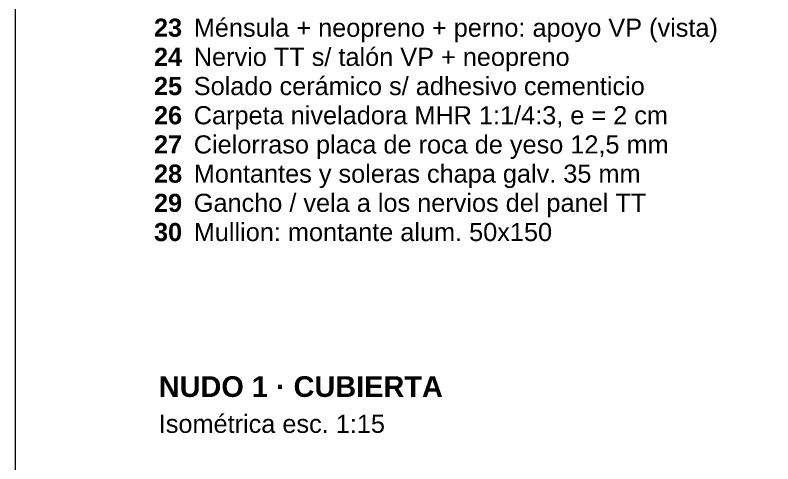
# Model space of a CAD drawing. Header units: millimetres. Extents: x 0 to 323, y 0 to 420.
# Drawn here: x 0 to 84.4, y 230.6 to 280.5 of the extents above; entities that cross this region are included whole.
import ezdxf
from ezdxf.enums import TextEntityAlignment as Align

# ---------------------------------------------------------------- set-up
doc = ezdxf.new("R2010")
doc.units = ezdxf.units.MM
doc.layers.add('0-MARCO-A3', color=7, linetype='Continuous')
doc.layers.add('3-TEXTOS', color=7, linetype='Continuous')
doc.styles.add('ARIAL', font='arial.ttf')
doc.styles.add('ARIAL-NEGRITA', font='arialbd.ttf')

msp = doc.modelspace()

# ---------------------------------------------------------------- linework, layer by layer
at = {"layer": '0-MARCO-A3', "lineweight": 13}
msp.add_lwpolyline([(0, 0), (297, 0), (297, 420), (0, 420)], close=True, dxfattribs=at)

# ---------------------------------------------------------------- texts
at = {"layer": '3-TEXTOS'}
for s, height, style, p in [('Ménsula + neopreno + perno: apoyo VP (vista)', 2.016, 'ARIAL', (19.9, 278.1)), ('Nervio TT s/ talón VP + neopreno', 2.016, 'ARIAL', (19.9, 274.85)), ('Solado cerámico s/ adhesivo cementicio', 2.016, 'ARIAL', (19.9, 271.6)), ('Carpeta niveladora MHR 1:1/4:3, e = 2 cm', 2.016, 'ARIAL', (19.9, 268.35)), ('Cielorraso placa de roca de yeso 12,5 mm', 2.016, 'ARIAL', (19.9, 265.1)), ('Montantes y soleras chapa galv. 35 mm', 2.016, 'ARIAL', (19.9, 261.85)), ('Gancho / vela a los nervios del panel TT', 2.016, 'ARIAL', (19.9, 258.6)), ('Mullion: montante alum. 50x150', 2.016, 'ARIAL', (19.9, 255.35)), ('NUDO 1 · CUBIERTA', 2.304, 'ARIAL-NEGRITA', (16, 238)), ('Isométrica esc. 1:15', 2.016, 'ARIAL', (16, 234))]:
    msp.add_text(s, height=height, dxfattribs=dict(at, style=style)).set_placement(p)
at = {"layer": '3-TEXTOS', "style": 'ARIAL-NEGRITA'}
for s, p in [('23', (18.6, 278.1)), ('24', (18.6, 274.85)), ('25', (18.6, 271.6)), ('26', (18.6, 268.35)), ('27', (18.6, 265.1)), ('28', (18.6, 261.85)), ('29', (18.6, 258.6)), ('30', (18.6, 255.35))]:
    msp.add_text(s, height=2.016, dxfattribs=at).set_placement(p, align=Align.RIGHT)

doc.saveas('drawing.dxf')
